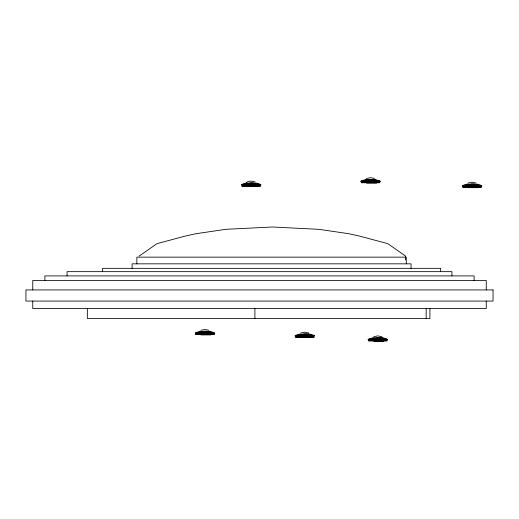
<?xml version="1.0" encoding="UTF-8"?>
<svg xmlns="http://www.w3.org/2000/svg" width="519" height="519" viewBox="0 0 519 519"><rect width="100%" height="100%" fill="white"/><g stroke="black" fill="none" stroke-linecap="round" stroke-linejoin="round"><path stroke-width="0.78" d="M246.304 182.5C248.796 180.69 252.377 180.891 255.14 181.968M139.202 256.094L156.959 243.658L185.679 235.97L196.013 233.706L225.901 229.32L272.378 226.998L318.854 229.32L348.742 233.706L359.077 235.97L387.803 243.658L405.553 256.094L405.553 259.941M366.42 178.491L370.482 177.693L374.543 178.491M467.911 183.051L471.972 182.253L476.033 183.051M200.821 330.298L204.882 329.5L208.943 330.298M300.657 333.003L304.718 332.205L308.779 333.003M373.712 336.688L377.774 335.897L381.835 336.688M369.45 179.386L372.7 179.386M365.162 179.626L375.957 179.626M363.793 180.028L377.319 180.028M362.619 180.385L378.5 180.385M361.737 180.703L379.376 180.703M361.237 181.027L379.882 181.027M360.835 181.241L380.284 181.241M360.835 181.54L380.284 181.54M361.237 182.441L379.882 182.441M361.237 182.759L379.882 182.759M250.048 182.863L253.298 182.863M245.759 183.097L256.555 183.097M366.485 183.103L376.586 183.103M244.391 183.499L257.917 183.499M243.216 183.856L259.098 183.856M470.934 183.947L474.184 183.947M242.334 184.174L259.974 184.174M466.646 184.18L477.441 184.18M241.835 184.498L260.48 184.498M465.284 184.582L478.81 184.582M241.432 184.712L260.882 184.712M241.432 185.017L260.882 185.017M464.103 184.939L479.984 184.939M463.227 185.257L480.866 185.257M462.721 185.581L481.366 185.581M462.319 185.796L481.768 185.796M241.835 185.919L260.48 185.919M462.319 186.1L481.768 186.1M241.835 186.237L260.48 186.237M247.083 186.581L257.184 186.581M462.721 187.002L481.366 187.002M462.721 187.32L481.366 187.32M467.976 187.664L478.07 187.664M203.85 331.193L207.094 331.193M199.556 331.433L210.351 331.433M198.193 331.836L211.72 331.836M197.012 332.186L212.894 332.186M196.137 332.504L213.776 332.504M195.631 332.835L214.276 332.835M195.235 333.049L214.678 333.049M195.235 333.347L214.678 333.347M303.686 333.899L306.93 333.899M307.819 333.899L308.5 333.899M299.398 334.139L310.193 334.139M195.631 334.249L214.276 334.249M195.631 334.567L214.276 334.567M298.029 334.541L311.556 334.541M296.855 334.898L312.736 334.898M200.885 334.911L210.98 334.911M295.973 335.209L313.612 335.209M295.473 335.54L314.118 335.54M295.071 335.754L314.514 335.754M295.071 336.053L314.514 336.053M295.473 336.954L314.118 336.954M295.473 337.272L314.118 337.272M376.742 337.59L379.986 337.59M380.875 337.59L382.127 337.59M300.722 337.616L310.823 337.616M372.447 337.824L383.249 337.824M371.085 338.226L384.611 338.226M369.904 338.583L385.786 338.583M369.028 338.901L386.668 338.901M368.529 339.225L387.168 339.225M368.127 339.439L387.57 339.439M368.127 339.737L387.57 339.737M368.529 340.639L387.168 340.639M368.529 340.964L387.168 340.964M373.777 341.307L383.872 341.307M486.251 289.933L486.251 280.474L32.749 280.474L32.749 289.933M486.251 301.072L486.251 308.539L32.749 308.539L32.749 301.072M474.119 280.474L474.119 275.913L44.881 275.913L44.881 280.474M451.926 275.913L451.926 271.658L67.074 271.658L67.074 275.913M440.663 271.658L440.663 268.342L102.496 268.342L102.496 271.658M429.914 308.539L429.914 318.53L87.354 318.53L87.354 308.539M426.177 308.539L426.177 318.53M411.048 268.342L411.048 263.834L132.105 263.834L132.105 268.342M406.299 263.834L406.299 257.152L136.86 257.152L136.86 263.834M254.9 308.539L254.9 318.53M493.05 289.933L25.95 289.933L25.95 301.072L493.05 301.072L493.05 289.933"/></g></svg>
